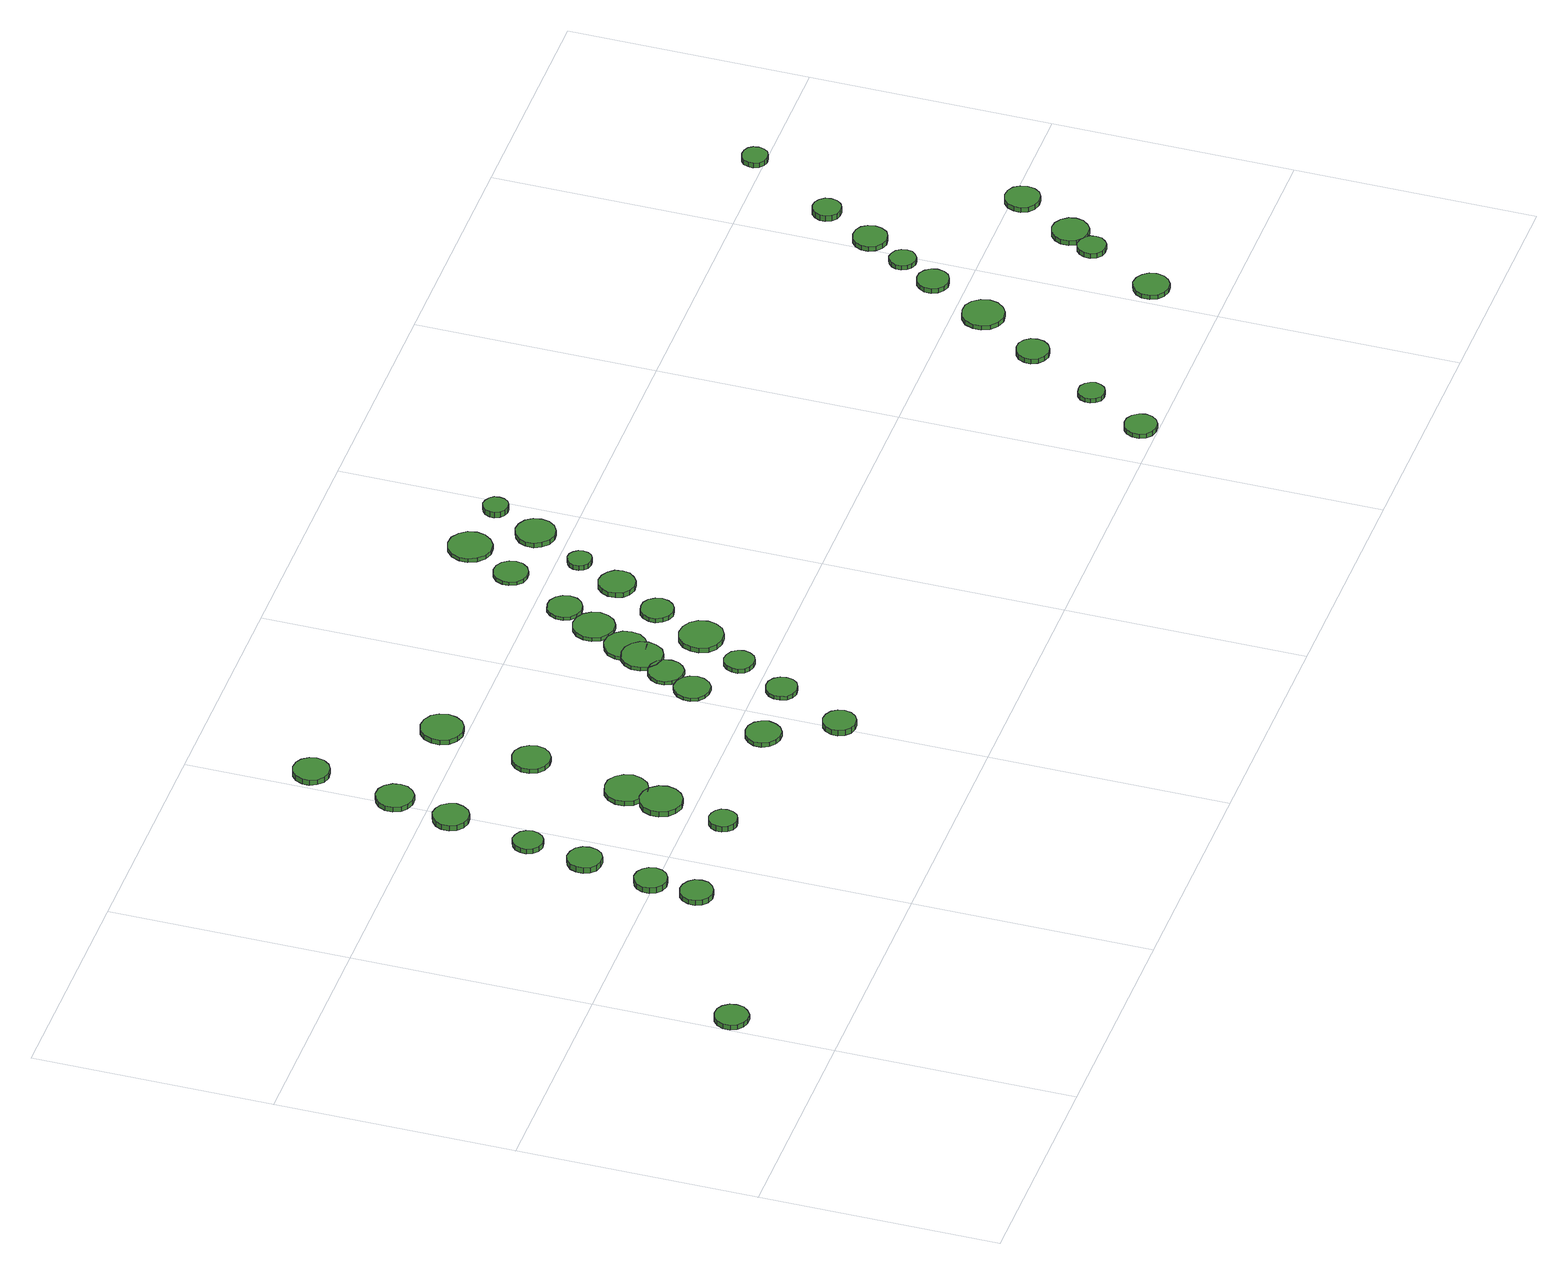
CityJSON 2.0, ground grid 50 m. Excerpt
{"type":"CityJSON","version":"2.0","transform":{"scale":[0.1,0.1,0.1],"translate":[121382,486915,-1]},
"CityObjects":{
"tree1":{"type":"SolitaryVegetationObject","attributes":{"function":"something"},"geometry":[{"type":"MultiSurface","lod":"1","boundaries":[[[0,1,2,3,4,5,6,7,8,9,10,11,12,13,14]],[[15,16,17,18,19,20,21,22,23,24,25,26,27,28,29]],[[0,29,28,1]],[[1,28,27,2]],[[2,27,26,3]],[[3,26,25,4]],[[4,25,24,5]],[[5,24,23,6]],[[6,23,22,7]],[[7,22,21,8]],[[8,21,20,9]],[[9,20,19,10]],[[10,19,18,11]],[[11,18,17,12]],[[12,17,16,13]],[[13,16,15,14]],[[14,15,29,0]]]}]},
"tree2":{"type":"SolitaryVegetationObject","attributes":{"function":"something"},"geometry":[{"type":"MultiSurface","lod":"1","boundaries":[[[30,31,32,33,34,35,36,37,38,39,40,41,42,43,44]],[[45,46,47,48,49,50,51,52,53,54,55,56,57,58,59]],[[30,59,58,31]],[[31,58,57,32]],[[32,57,56,33]],[[33,56,55,34]],[[34,55,54,35]],[[35,54,53,36]],[[36,53,52,37]],[[37,52,51,38]],[[38,51,50,39]],[[39,50,49,40]],[[40,49,48,41]],[[41,48,47,42]],[[42,47,46,43]],[[43,46,45,44]],[[44,45,59,30]]]}]},
"tree3":{"type":"SolitaryVegetationObject","attributes":{"function":"something"},"geometry":[{"type":"MultiSurface","lod":"1","boundaries":[[[60,61,62,63,64,65,66,67,68,69,70,71,72,73,74]],[[75,76,77,78,79,80,81,82,83,84,85,86,87,88,89]],[[60,89,88,61]],[[61,88,87,62]],[[62,87,86,63]],[[63,86,85,64]],[[64,85,84,65]],[[65,84,83,66]],[[66,83,82,67]],[[67,82,81,68]],[[68,81,80,69]],[[69,80,79,70]],[[70,79,78,71]],[[71,78,77,72]],[[72,77,76,73]],[[73,76,75,74]],[[74,75,89,60]]]}]},
"tree4":{"type":"SolitaryVegetationObject","attributes":{"function":"something"},"geometry":[{"type":"MultiSurface","lod":"1","boundaries":[[[90,91,92,93,94,95,96,97,98,99,100,101,102,103,104]],[[105,106,107,108,109,110,111,112,113,114,115,116,117,118,119]],[[90,119,118,91]],[[91,118,117,92]],[[92,117,116,93]],[[93,116,115,94]],[[94,115,114,95]],[[95,114,113,96]],[[96,113,112,97]],[[97,112,111,98]],[[98,111,110,99]],[[99,110,109,100]],[[100,109,108,101]],[[101,108,107,102]],[[102,107,106,103]],[[103,106,105,104]],[[104,105,119,90]]]}]},
"tree5":{"type":"SolitaryVegetationObject","attributes":{"function":"something"},"geometry":[{"type":"MultiSurface","lod":"1","boundaries":[[[120,121,122,123,124,125,126,127,128,129,130,131,132,133,134]],[[135,136,137,138,139,140,141,142,143,144,145,146,147,148,149]],[[120,149,148,121]],[[121,148,147,122]],[[122,147,146,123]],[[123,146,145,124]],[[124,145,144,125]],[[125,144,143,126]],[[126,143,142,127]],[[127,142,141,128]],[[128,141,140,129]],[[129,140,139,130]],[[130,139,138,131]],[[131,138,137,132]],[[132,137,136,133]],[[133,136,135,134]],[[134,135,149,120]]]}]},
"tree6":{"type":"SolitaryVegetationObject","attributes":{"function":"something"},"geometry":[{"type":"MultiSurface","lod":"1","boundaries":[[[150,151,152,153,154,155,156,157,158,159,160,161,162,163,164]],[[165,166,167,168,169,170,171,172,173,174,175,176,177,178,179]],[[150,179,178,151]],[[151,178,177,152]],[[152,177,176,153]],[[153,176,175,154]],[[154,175,174,155]],[[155,174,173,156]],[[156,173,172,157]],[[157,172,171,158]],[[158,171,170,159]],[[159,170,169,160]],[[160,169,168,161]],[[161,168,167,162]],[[162,167,166,163]],[[163,166,165,164]],[[164,165,179,150]]]}]},
"tree7":{"type":"SolitaryVegetationObject","attributes":{"function":"something"},"geometry":[{"type":"MultiSurface","lod":"1","boundaries":[[[180,181,182,183,184,185,186,187,188,189,190,191,192,193,194]],[[195,196,197,198,199,200,201,202,203,204,205,206,207,208,209]],[[180,209,208,181]],[[181,208,207,182]],[[182,207,206,183]],[[183,206,205,184]],[[184,205,204,185]],[[185,204,203,186]],[[186,203,202,187]],[[187,202,201,188]],[[188,201,200,189]],[[189,200,199,190]],[[190,199,198,191]],[[191,198,197,192]],[[192,197,196,193]],[[193,196,195,194]],[[194,195,209,180]]]}]},
"tree8":{"type":"SolitaryVegetationObject","attributes":{"function":"something"},"geometry":[{"type":"MultiSurface","lod":"1","boundaries":[[[210,211,212,213,214,215,216,217,218,219,220,221,222,223,224]],[[225,226,227,228,229,230,231,232,233,234,235,236,237,238,239]],[[210,239,238,211]],[[211,238,237,212]],[[212,237,236,213]],[[213,236,235,214]],[[214,235,234,215]],[[215,234,233,216]],[[216,233,232,217]],[[217,232,231,218]],[[218,231,230,219]],[[219,230,229,220]],[[220,229,228,221]],[[221,228,227,222]],[[222,227,226,223]],[[223,226,225,224]],[[224,225,239,210]]]}]},
"tree9":{"type":"SolitaryVegetationObject","attributes":{"function":"something"},"geometry":[{"type":"MultiSurface","lod":"1","boundaries":[[[240,241,242,243,244,245,246,247,248,249,250,251,252,253,254]],[[255,256,257,258,259,260,261,262,263,264,265,266,267,268,269]],[[240,269,268,241]],[[241,268,267,242]],[[242,267,266,243]],[[243,266,265,244]],[[244,265,264,245]],[[245,264,263,246]],[[246,263,262,247]],[[247,262,261,248]],[[248,261,260,249]],[[249,260,259,250]],[[250,259,258,251]],[[251,258,257,252]],[[252,257,256,253]],[[253,256,255,254]],[[254,255,269,240]]]}]},
"tree10":{"type":"SolitaryVegetationObject","attributes":{"function":"something"},"geometry":[{"type":"MultiSurface","lod":"1","boundaries":[[[270,271,272,273,274,275,276,277,278,279,280,281,282,283,284]],[[285,286,287,288,289,290,291,292,293,294,295,296,297,298,299]],[[270,299,298,271]],[[271,298,297,272]],[[272,297,296,273]],[[273,296,295,274]],[[274,295,294,275]],[[275,294,293,276]],[[276,293,292,277]],[[277,292,291,278]],[[278,291,290,279]],[[279,290,289,280]],[[280,289,288,281]],[[281,288,287,282]],[[282,287,286,283]],[[283,286,285,284]],[[284,285,299,270]]]}]},
"tree11":{"type":"SolitaryVegetationObject","attributes":{"function":"something"},"geometry":[{"type":"MultiSurface","lod":"1","boundaries":[[[300,301,302,303,304,305,306,307,308,309,310,311,312,313,314]],[[315,316,317,318,319,320,321,322,323,324,325,326,327,328,329]],[[300,329,328,301]],[[301,328,327,302]],[[302,327,326,303]],[[303,326,325,304]],[[304,325,324,305]],[[305,324,323,306]],[[306,323,322,307]],[[307,322,321,308]],[[308,321,320,309]],[[309,320,319,310]],[[310,319,318,311]],[[311,318,317,312]],[[312,317,316,313]],[[313,316,315,314]],[[314,315,329,300]]]}]},
"tree12":{"type":"SolitaryVegetationObject","attributes":{"function":"something"},"geometry":[{"type":"MultiSurface","lod":"1","boundaries":[[[330,331,332,333,334,335,336,337,338,339,340,341,342,343,344]],[[345,346,347,348,349,350,351,352,353,354,355,356,357,358,359]],[[330,359,358,331]],[[331,358,357,332]],[[332,357,356,333]],[[333,356,355,334]],[[334,355,354,335]],[[335,354,353,336]],[[336,353,352,337]],[[337,352,351,338]],[[338,351,350,339]],[[339,350,349,340]],[[340,349,348,341]],[[341,348,347,342]],[[342,347,346,343]],[[343,346,345,344]],[[344,345,359,330]]]}]},
"tree13":{"type":"SolitaryVegetationObject","attributes":{"function":"something"},"geometry":[{"type":"MultiSurface","lod":"1","boundaries":[[[360,361,362,363,364,365,366,367,368,369,370,371,372,373,374]],[[375,376,377,378,379,380,381,382,383,384,385,386,387,388,389]],[[360,389,388,361]],[[361,388,387,362]],[[362,387,386,363]],[[363,386,385,364]],[[364,385,384,365]],[[365,384,383,366]],[[366,383,382,367]],[[367,382,381,368]],[[368,381,380,369]],[[369,380,379,370]],[[370,379,378,371]],[[371,378,377,372]],[[372,377,376,373]],[[373,376,375,374]],[[374,375,389,360]]]}]},
"tree14":{"type":"SolitaryVegetationObject","attributes":{"function":"something"},"geometry":[{"type":"MultiSurface","lod":"1","boundaries":[[[390,391,392,393,394,395,396,397,398,399,400,401,402,403,404]],[[405,406,407,408,409,410,411,412,413,414,415,416,417,418,419]],[[390,419,418,391]],[[391,418,417,392]],[[392,417,416,393]],[[393,416,415,394]],[[394,415,414,395]],[[395,414,413,396]],[[396,413,412,397]],[[397,412,411,398]],[[398,411,410,399]],[[399,410,409,400]],[[400,409,408,401]],[[401,408,407,402]],[[402,407,406,403]],[[403,406,405,404]],[[404,405,419,390]]]}]},
"tree15":{"type":"SolitaryVegetationObject","attributes":{"function":"something"},"geometry":[{"type":"MultiSurface","lod":"1","boundaries":[[[420,421,422,423,424,425,426,427,428,429,430,431,432,433,434]],[[435,436,437,438,439,440,441,442,443,444,445,446,447,448,449]],[[420,449,448,421]],[[421,448,447,422]],[[422,447,446,423]],[[423,446,445,424]],[[424,445,444,425]],[[425,444,443,426]],[[426,443,442,427]],[[427,442,441,428]],[[428,441,440,429]],[[429,440,439,430]],[[430,439,438,431]],[[431,438,437,432]],[[432,437,436,433]],[[433,436,435,434]],[[434,435,449,420]]]}]},
"tree16":{"type":"SolitaryVegetationObject","attributes":{"function":"something"},"geometry":[{"type":"MultiSurface","lod":"1","boundaries":[[[450,451,452,453,454,455,456,457,458,459,460,461,462,463,464]],[[465,466,467,468,469,470,471,472,473,474,475,476,477,478,479]],[[450,479,478,451]],[[451,478,477,452]],[[452,477,476,453]],[[453,476,475,454]],[[454,475,474,455]],[[455,474,473,456]],[[456,473,472,457]],[[457,472,471,458]],[[458,471,470,459]],[[459,470,469,460]],[[460,469,468,461]],[[461,468,467,462]],[[462,467,466,463]],[[463,466,465,464]],[[464,465,479,450]]]}]},
"tree17":{"type":"SolitaryVegetationObject","attributes":{"function":"something"},"geometry":[{"type":"MultiSurface","lod":"1","boundaries":[[[480,481,482,483,484,485,486,487,488,489,490,491,492,493,494]],[[495,496,497,498,499,500,501,502,503,504,505,506,507,508,509]],[[480,509,508,481]],[[481,508,507,482]],[[482,507,506,483]],[[483,506,505,484]],[[484,505,504,485]],[[485,504,503,486]],[[486,503,502,487]],[[487,502,501,488]],[[488,501,500,489]],[[489,500,499,490]],[[490,499,498,491]],[[491,498,497,492]],[[492,497,496,493]],[[493,496,495,494]],[[494,495,509,480]]]}]},
"tree18":{"type":"SolitaryVegetationObject","attributes":{"function":"something"},"geometry":[{"type":"MultiSurface","lod":"1","boundaries":[[[510,511,512,513,514,515,516,517,518,519,520,521,522,523,524]],[[525,526,527,528,529,530,531,532,533,534,535,536,537,538,539]],[[510,539,538,511]],[[511,538,537,512]],[[512,537,536,513]],[[513,536,535,514]],[[514,535,534,515]],[[515,534,533,516]],[[516,533,532,517]],[[517,532,531,518]],[[518,531,530,519]],[[519,530,529,520]],[[520,529,528,521]],[[521,528,527,522]],[[522,527,526,523]],[[523,526,525,524]],[[524,525,539,510]]]}]},
"tree19":{"type":"SolitaryVegetationObject","attributes":{"function":"something"},"geometry":[{"type":"MultiSurface","lod":"1","boundaries":[[[540,541,542,543,544,545,546,547,548,549,550,551,552,553,554]],[[555,556,557,558,559,560,561,562,563,564,565,566,567,568,569]],[[540,569,568,541]],[[541,568,567,542]],[[542,567,566,543]],[[543,566,565,544]],[[544,565,564,545]],[[545,564,563,546]],[[546,563,562,547]],[[547,562,561,548]],[[548,561,560,549]],[[549,560,559,550]],[[550,559,558,551]],[[551,558,557,552]],[[552,557,556,553]],[[553,556,555,554]],[[554,555,569,540]]]}]},
"tree20":{"type":"SolitaryVegetationObject","attributes":{"function":"something"},"geometry":[{"type":"MultiSurface","lod":"1","boundaries":[[[570,571,572,573,574,575,576,577,578,579,580,581,582,583,584]],[[585,586,587,588,589,590,591,592,593,594,595,596,597,598,599]],[[570,599,598,571]],[[571,598,597,572]],[[572,597,596,573]],[[573,596,595,574]],[[574,595,594,575]],[[575,594,593,576]],[[576,593,592,577]],[[577,592,591,578]],[[578,591,590,579]],[[579,590,589,580]],[[580,589,588,581]],[[581,588,587,582]],[[582,587,586,583]],[[583,586,585,584]],[[584,585,599,570]]]}]},
"tree21":{"type":"SolitaryVegetationObject","attributes":{"function":"something"},"geometry":[{"type":"MultiSurface","lod":"1","boundaries":[[[600,601,602,603,604,605,606,607,608,609,610,611,612,613,614]],[[615,616,617,618,619,620,621,622,623,624,625,626,627,628,629]],[[600,629,628,601]],[[601,628,627,602]],[[602,627,626,603]],[[603,626,625,604]],[[604,625,624,605]],[[605,624,623,606]],[[606,623,622,607]],[[607,622,621,608]],[[608,621,620,609]],[[609,620,619,610]],[[610,619,618,611]],[[611,618,617,612]],[[612,617,616,613]],[[613,616,615,614]],[[614,615,629,600]]]}]},
"tree22":{"type":"SolitaryVegetationObject","attributes":{"function":"something"},"geometry":[{"type":"MultiSurface","lod":"1","boundaries":[[[630,631,632,633,634,635,636,637,638,639,640,641,642,643,644]],[[645,646,647,648,649,650,651,652,653,654,655,656,657,658,659]],[[630,659,658,631]],[[631,658,657,632]],[[632,657,656,633]],[[633,656,655,634]],[[634,655,654,635]],[[635,654,653,636]],[[636,653,652,637]],[[637,652,651,638]],[[638,651,650,639]],[[639,650,649,640]],[[640,649,648,641]],[[641,648,647,642]],[[642,647,646,643]],[[643,646,645,644]],[[644,645,659,630]]]}]},
"tree23":{"type":"SolitaryVegetationObject","attributes":{"function":"something"},"geometry":[{"type":"MultiSurface","lod":"1","boundaries":[[[660,661,662,663,664,665,666,667,668,669,670,671,672,673,674]],[[675,676,677,678,679,680,681,682,683,684,685,686,687,688,689]],[[660,689,688,661]],[[661,688,687,662]],[[662,687,686,663]],[[663,686,685,664]],[[664,685,684,665]],[[665,684,683,666]],[[666,683,682,667]],[[667,682,681,668]],[[668,681,680,669]],[[669,680,679,670]],[[670,679,678,671]],[[671,678,677,672]],[[672,677,676,673]],[[673,676,675,674]],[[674,675,689,660]]]}]},
"tree24":{"type":"SolitaryVegetationObject","attributes":{"function":"something"},"geometry":[{"type":"MultiSurface","lod":"1","boundaries":[[[690,691,692,693,694,695,696,697,698,699,700,701,702,703,704]],[[705,706,707,708,709,710,711,712,713,714,715,716,717,718,719]],[[690,719,718,691]],[[691,718,717,692]],[[692,717,716,693]],[[693,716,715,694]],[[694,715,714,695]],[[695,714,713,696]],[[696,713,712,697]],[[697,712,711,698]],[[698,711,710,699]],[[699,710,709,700]],[[700,709,708,701]],[[701,708,707,702]],[[702,707,706,703]],[[703,706,705,704]],[[704,705,719,690]]]}]},
"tree25":{"type":"SolitaryVegetationObject","attributes":{"function":"something"},"geometry":[{"type":"MultiSurface","lod":"1","boundaries":[[[720,721,722,723,724,725,726,727,728,729,730,731,732,733,734]],[[735,736,737,738,739,740,741,742,743,744,745,746,747,748,749]],[[720,749,748,721]],[[721,748,747,722]],[[722,747,746,723]],[[723,746,745,724]],[[724,745,744,725]],[[725,744,743,726]],[[726,743,742,727]],[[727,742,741,728]],[[728,741,740,729]],[[729,740,739,730]],[[730,739,738,731]],[[731,738,737,732]],[[732,737,736,733]],[[733,736,735,734]],[[734,735,749,720]]]}]},
"tree26":{"type":"SolitaryVegetationObject","attributes":{"function":"something"},"geometry":[{"type":"MultiSurface","lod":"1","boundaries":[[[750,751,752,753,754,755,756,757,758,759,760,761,762,763,764]],[[765,766,767,768,769,770,771,772,773,774,775,776,777,778,779]],[[750,779,778,751]],[[751,778,777,752]],[[752,777,776,753]],[[753,776,775,754]],[[754,775,774,755]],[[755,774,773,756]],[[756,773,772,757]],[[757,772,771,758]],[[758,771,770,759]],[[759,770,769,760]],[[760,769,768,761]],[[761,768,767,762]],[[762,767,766,763]],[[763,766,765,764]],[[764,765,779,750]]]}]},
"tree27":{"type":"SolitaryVegetationObject","attributes":{"function":"something"},"geometry":[{"type":"MultiSurface","lod":"1","boundaries":[[[780,781,782,783,784,785,786,787,788,789,790,791,792,793,794]],[[795,796,797,798,799,800,801,802,803,804,805,806,807,808,809]],[[780,809,808,781]],[[781,808,807,782]],[[782,807,806,783]],[[783,806,805,784]],[[784,805,804,785]],[[785,804,803,786]],[[786,803,802,787]],[[787,802,801,788]],[[788,801,800,789]],[[789,800,799,790]],[[790,799,798,791]],[[791,798,797,792]],[[792,797,796,793]],[[793,796,795,794]],[[794,795,809,780]]]}]},
"tree28":{"type":"SolitaryVegetationObject","attributes":{"function":"something"},"geometry":[{"type":"MultiSurface","lod":"1","boundaries":[[[810,811,812,813,814,815,816,817,818,819,820,821,822,823,824]],[[825,826,827,828,829,830,831,832,833,834,835,836,837,838,839]],[[810,839,838,811]],[[811,838,837,812]],[[812,837,836,813]],[[813,836,835,814]],[[814,835,834,815]],[[815,834,833,816]],[[816,833,832,817]],[[817,832,831,818]],[[818,831,830,819]],[[819,830,829,820]],[[820,829,828,821]],[[821,828,827,822]],[[822,827,826,823]],[[823,826,825,824]],[[824,825,839,810]]]}]},
"tree29":{"type":"SolitaryVegetationObject","attributes":{"function":"something"},"geometry":[{"type":"MultiSurface","lod":"1","boundaries":[[[840,841,842,843,844,845,846,847,848,849,850,851,852,853,854]],[[855,856,857,858,859,860,861,862,863,864,865,866,867,868,869]],[[840,869,868,841]],[[841,868,867,842]],[[842,867,866,843]],[[843,866,865,844]],[[844,865,864,845]],[[845,864,863,846]],[[846,863,862,847]],[[847,862,861,848]],[[848,861,860,849]],[[849,860,859,850]],[[850,859,858,851]],[[851,858,857,852]],[[852,857,856,853]],[[853,856,855,854]],[[854,855,869,840]]]}]},
"tree30":{"type":"SolitaryVegetationObject","attributes":{"function":"something"},"geometry":[{"type":"MultiSurface","lod":"1","boundaries":[[[870,871,872,873,874,875,876,877,878,879,880,881,882,883,884]],[[885,886,887,888,889,890,891,892,893,894,895,896,897,898,899]],[[870,899,898,871]],[[871,898,897,872]],[[872,897,896,873]],[[873,896,895,874]],[[874,895,894,875]],[[875,894,893,876]],[[876,893,892,877]],[[877,892,891,878]],[[878,891,890,879]],[[879,890,889,880]],[[880,889,888,881]],[[881,888,887,882]],[[882,887,886,883]],[[883,886,885,884]],[[884,885,899,870]]]}]},
"tree31":{"type":"SolitaryVegetationObject","attributes":{"function":"something"},"geometry":[{"type":"MultiSurface","lod":"1","boundaries":[[[900,901,902,903,904,905,906,907,908,909,910,911,912,913,914]],[[915,916,917,918,919,920,921,922,923,924,925,926,927,928,929]],[[900,929,928,901]],[[901,928,927,902]],[[902,927,926,903]],[[903,926,925,904]],[[904,925,924,905]],[[905,924,923,906]],[[906,923,922,907]],[[907,922,921,908]],[[908,921,920,909]],[[909,920,919,910]],[[910,919,918,911]],[[911,918,917,912]],[[912,917,916,913]],[[913,916,915,914]],[[914,915,929,900]]]}]},
"tree32":{"type":"SolitaryVegetationObject","attributes":{"function":"something"},"geometry":[{"type":"MultiSurface","lod":"1","boundaries":[[[930,931,932,933,934,935,936,937,938,939,940,941,942,943,944]],[[945,946,947,948,949,950,951,952,953,954,955,956,957,958,959]],[[930,959,958,931]],[[931,958,957,932]],[[932,957,956,933]],[[933,956,955,934]],[[934,955,954,935]],[[935,954,953,936]],[[936,953,952,937]],[[937,952,951,938]],[[938,951,950,939]],[[939,950,949,940]],[[940,949,948,941]],[[941,948,947,942]],[[942,947,946,943]],[[943,946,945,944]],[[944,945,959,930]]]}]},
"tree33":{"type":"SolitaryVegetationObject","attributes":{"function":"something"},"geometry":[{"type":"MultiSurface","lod":"1","boundaries":[[[960,961,962,963,964,965,966,967,968,969,970,971,972,973,974]],[[975,976,977,978,979,980,981,982,983,984,985,986,987,988,989]],[[960,989,988,961]],[[961,988,987,962]],[[962,987,986,963]],[[963,986,985,964]],[[964,985,984,965]],[[965,984,983,966]],[[966,983,982,967]],[[967,982,981,968]],[[968,981,980,969]],[[969,980,979,970]],[[970,979,978,971]],[[971,978,977,972]],[[972,977,976,973]],[[973,976,975,974]],[[974,975,989,960]]]}]},
"tree34":{"type":"SolitaryVegetationObject","attributes":{"function":"something"},"geometry":[{"type":"MultiSurface","lod":"1","boundaries":[[[990,991,992,993,994,995,996,997,998,999,1000,1001,1002,1003,1004]],[[1005,1006,1007,1008,1009,1010,1011,1012,1013,1014,1015,1016,1017,1018,1019]],[[990,1019,1018,991]],[[991,1018,1017,992]],[[992,1017,1016,993]],[[993,1016,1015,994]],[[994,1015,1014,995]],[[995,1014,1013,996]],[[996,1013,1012,997]],[[997,1012,1011,998]],[[998,1011,1010,999]],[[999,1010,1009,1000]],[[1000,1009,1008,1001]],[[1001,1008,1007,1002]],[[1002,1007,1006,1003]],[[1003,1006,1005,1004]],[[1004,1005,1019,990]]]}]},
"tree35":{"type":"SolitaryVegetationObject","attributes":{"function":"something"},"geometry":[{"type":"MultiSurface","lod":"1","boundaries":[[[1020,1021,1022,1023,1024,1025,1026,1027,1028,1029,1030,1031,1032,1033,1034]],[[1035,1036,1037,1038,1039,1040,1041,1042,1043,1044,1045,1046,1047,1048,1049]],[[1020,1049,1048,1021]],[[1021,1048,1047,1022]],[[1022,1047,1046,1023]],[[1023,1046,1045,1024]],[[1024,1045,1044,1025]],[[1025,1044,1043,1026]],[[1026,1043,1042,1027]],[[1027,1042,1041,1028]],[[1028,1041,1040,1029]],[[1029,1040,1039,1030]],[[1030,1039,1038,1031]],[[1031,1038,1037,1032]],[[1032,1037,1036,1033]],[[1033,1036,1035,1034]],[[1034,1035,1049,1020]]]}]},
"tree36":{"type":"SolitaryVegetationObject","attributes":{"function":"something"},"geometry":[{"type":"MultiSurface","lod":"1","boundaries":[[[1050,1051,1052,1053,1054,1055,1056,1057,1058,1059,1060,1061,1062,1063,1064]],[[1065,1066,1067,1068,1069,1070,1071,1072,1073,1074,1075,1076,1077,1078,1079]],[[1050,1079,1078,1051]],[[1051,1078,1077,1052]],[[1052,1077,1076,1053]],[[1053,1076,1075,1054]],[[1054,1075,1074,1055]],[[1055,1074,1073,1056]],[[1056,1073,1072,1057]],[[1057,1072,1071,1058]],[[1058,1071,1070,1059]],[[1059,1070,1069,1060]],[[1060,1069,1068,1061]],[[1061,1068,1067,1062]],[[1062,1067,1066,1063]],[[1063,1066,1065,1064]],[[1064,1065,1079,1050]]]}]},
"tree37":{"type":"SolitaryVegetationObject","attributes":{"function":"something"},"geometry":[{"type":"MultiSurface","lod":"1","boundaries":[[[1080,1081,1082,1083,1084,1085,1086,1087,1088,1089,1090,1091,1092,1093,1094]],[[1095,1096,1097,1098,1099,1100,1101,1102,1103,1104,1105,1106,1107,1108,1109]],[[1080,1109,1108,1081]],[[1081,1108,1107,1082]],[[1082,1107,1106,1083]],[[1083,1106,1105,1084]],[[1084,1105,1104,1085]],[[1085,1104,1103,1086]],[[1086,1103,1102,1087]],[[1087,1102,1101,1088]],[[1088,1101,1100,1089]],[[1089,1100,1099,1090]],[[1090,1099,1098,1091]],[[1091,1098,1097,1092]],[[1092,1097,1096,1093]],[[1093,1096,1095,1094]],[[1094,1095,1109,1080]]]}]},
"tree38":{"type":"SolitaryVegetationObject","attributes":{"function":"something"},"geometry":[{"type":"MultiSurface","lod":"1","boundaries":[[[1110,1111,1112,1113,1114,1115,1116,1117,1118,1119,1120,1121,1122,1123,1124]],[[1125,1126,1127,1128,1129,1130,1131,1132,1133,1134,1135,1136,1137,1138,1139]],[[1110,1139,1138,1111]],[[1111,1138,1137,1112]],[[1112,1137,1136,1113]],[[1113,1136,1135,1114]],[[1114,1135,1134,1115]],[[1115,1134,1133,1116]],[[1116,1133,1132,1117]],[[1117,1132,1131,1118]],[[1118,1131,1130,1119]],[[1119,1130,1129,1120]],[[1120,1129,1128,1121]],[[1121,1128,1127,1122]],[[1122,1127,1126,1123]],[[1123,1126,1125,1124]],[[1124,1125,1139,1110]]]}]},
"tree39":{"type":"SolitaryVegetationObject","attributes":{"function":"something"},"geometry":[{"type":"MultiSurface","lod":"1","boundaries":[[[1140,1141,1142,1143,1144,1145,1146,1147,1148,1149,1150,1151,1152,1153,1154]],[[1155,1156,1157,1158,1159,1160,1161,1162,1163,1164,1165,1166,1167,1168,1169]],[[1140,1169,1168,1141]],[[1141,1168,1167,1142]],[[1142,1167,1166,1143]],[[1143,1166,1165,1144]],[[1144,1165,1164,1145]],[[1145,1164,1163,1146]],[[1146,1163,1162,1147]],[[1147,1162,1161,1148]],[[1148,1161,1160,1149]],[[1149,1160,1159,1150]],[[1150,1159,1158,1151]],[[1151,1158,1157,1152]],[[1152,1157,1156,1153]],[[1153,1156,1155,1154]],[[1154,1155,1169,1140]]]}]},
"tree40":{"type":"SolitaryVegetationObject","attributes":{"function":"something"},"geometry":[{"type":"MultiSurface","lod":"1","boundaries":[[[1170,1171,1172,1173,1174,1175,1176,1177,1178,1179,1180,1181,1182,1183,1184]],[[1185,1186,1187,1188,1189,1190,1191,1192,1193,1194,1195,1196,1197,1198,1199]],[[1170,1199,1198,1171]],[[1171,1198,1197,1172]],[[1172,1197,1196,1173]],[[1173,1196,1195,1174]],[[1174,1195,1194,1175]],[[1175,1194,1193,1176]],[[1176,1193,1192,1177]],[[1177,1192,1191,1178]],[[1178,1191,1190,1179]],[[1179,1190,1189,1180]],[[1180,1189,1188,1181]],[[1181,1188,1187,1182]],[[1182,1187,1186,1183]],[[1183,1186,1185,1184]],[[1184,1185,1199,1170]]]}]},
"tree41":{"type":"SolitaryVegetationObject","attributes":{"function":"something"},"geometry":[{"type":"MultiSurface","lod":"1","boundaries":[[[1200,1201,1202,1203,1204,1205,1206,1207,1208,1209,1210,1211,1212,1213,1214]],[[1215,1216,1217,1218,1219,1220,1221,1222,1223,1224,1225,1226,1227,1228,1229]],[[1200,1229,1228,1201]],[[1201,1228,1227,1202]],[[1202,1227,1226,1203]],[[1203,1226,1225,1204]],[[1204,1225,1224,1205]],[[1205,1224,1223,1206]],[[1206,1223,1222,1207]],[[1207,1222,1221,1208]],[[1208,1221,1220,1209]],[[1209,1220,1219,1210]],[[1210,1219,1218,1211]],[[1211,1218,1217,1212]],[[1212,1217,1216,1213]],[[1213,1216,1215,1214]],[[1214,1215,1229,1200]]]}]},
"tree42":{"type":"SolitaryVegetationObject","attributes":{"function":"something"},"geometry":[{"type":"MultiSurface","lod":"1","boundaries":[[[1230,1231,1232,1233,1234,1235,1236,1237,1238,1239,1240,1241,1242,1243,1244]],[[1245,1246,1247,1248,1249,1250,1251,1252,1253,1254,1255,1256,1257,1258,1259]],[[1230,1259,1258,1231]],[[1231,1258,1257,1232]],[[1232,1257,1256,1233]],[[1233,1256,1255,1234]],[[1234,1255,1254,1235]],[[1235,1254,1253,1236]],[[1236,1253,1252,1237]],[[1237,1252,1251,1238]],[[1238,1251,1250,1239]],[[1239,1250,1249,1240]],[[1240,1249,1248,1241]],[[1241,1248,1247,1242]],[[1242,1247,1246,1243]],[[1243,1246,1245,1244]],[[1244,1245,1259,1230]]]}]},
"tree43":{"type":"SolitaryVegetationObject","attributes":{"function":"something"},"geometry":[{"type":"MultiSurface","lod":"1","boundaries":[[[1260,1261,1262,1263,1264,1265,1266,1267,1268,1269,1270,1271,1272,1273,1274]],[[1275,1276,1277,1278,1279,1280,1281,1282,1283,1284,1285,1286,1287,1288,1289]],[[1260,1289,1288,1261]],[[1261,1288,1287,1262]],[[1262,1287,1286,1263]],[[1263,1286,1285,1264]],[[1264,1285,1284,1265]],[[1265,1284,1283,1266]],[[1266,1283,1282,1267]],[[1267,1282,1281,1268]],[[1268,1281,1280,1269]],[[1269,1280,1279,1270]],[[1270,1279,1278,1271]],[[1271,1278,1277,1272]],[[1272,1277,1276,1273]],[[1273,1276,1275,1274]],[[1274,1275,1289,1260]]]}]},
"tree44":{"type":"SolitaryVegetationObject","attributes":{"function":"something"},"geometry":[{"type":"MultiSurface","lod":"1","boundaries":[[[1290,1291,1292,1293,1294,1295,1296,1297,1298,1299,1300,1301,1302,1303,1304]],[[1305,1306,1307,1308,1309,1310,1311,1312,1313,1314,1315,1316,1317,1318,1319]],[[1290,1319,1318,1291]],[[1291,1318,1317,1292]],[[1292,1317,1316,1293]],[[1293,1316,1315,1294]],[[1294,1315,1314,1295]],[[1295,1314,1313,1296]],[[1296,1313,1312,1297]],[[1297,1312,1311,1298]],[[1298,1311,1310,1299]],[[1299,1310,1309,1300]],[[1300,1309,1308,1301]],[[1301,1308,1307,1302]],[[1302,1307,1306,1303]],[[1303,1306,1305,1304]],[[1304,1305,1319,1290]]]}]}
},
"vertices":[
[72,225,17],[69,239,17],[60,251,17],[48,258,17],[33,259,17],[20,255,17],[9,245,17],[3,232,17],[3,217,17],[9,204,17],[20,194,17],[33,190,17],[48,191,17],[60,199,17],[69,210,17],[69,210,6],[60,199,6],[48,191,6],[33,190,6],[20,194,6],[9,204,6],[3,217,6],[3,232,6],[9,245,6],[20,255,6],[33,259,6],[48,258,6],[60,251,6],[69,239,6],[72,225,6],
[424,408,27],[422,422,27],[413,433,27],[401,440,27],[387,442,27],[373,438,27],[363,428,27],[357,415,27],[357,401,27],[363,388,27],[373,379,27],[387,374,27],[401,376,27],[413,383,27],[422,394,27],[422,394,15],[413,383,15],[401,376,15],[387,374,15],[373,379,15],[363,388,15],[357,401,15],[357,415,15],[363,428,15],[373,438,15],[387,442,15],[401,440,15],[413,433,15],[422,422,15],[424,408,15],
[440,508,23],[437,522,23],[429,533,23],[417,540,23],[403,542,23],[389,537,23],[379,528,23],[373,515,23],[373,501,23],[379,488,23],[389,479,23],[403,474,23],[417,476,23],[429,483,23],[437,494,23],[437,494,10],[429,483,10],[417,476,10],[403,474,10],[389,479,10],[379,488,10],[373,501,10],[373,515,10],[379,528,10],[389,537,10],[403,542,10],[417,540,10],[429,533,10],[437,522,10],[440,508,10],
[470,654,19],[467,668,19],[459,680,19],[446,687,19],[431,689,19],[417,684,19],[406,674,19],[401,661,19],[401,646,19],[406,633,19],[417,623,19],[431,619,19],[446,620,19],[459,627,19],[467,639,19],[467,639,6],[459,627,6],[446,620,6],[431,619,6],[417,623,6],[406,633,6],[401,646,6],[401,661,6],[406,674,6],[417,684,6],[431,689,6],[446,687,6],[459,680,6],[467,668,6],[470,654,6],
[489,778,17],[486,791,17],[479,801,17],[468,807,17],[455,809,17],[443,805,17],[433,796,17],[428,784,17],[428,772,17],[433,760,17],[443,751,17],[455,747,17],[468,749,17],[479,755,17],[486,766,17],[486,766,6],[479,755,6],[468,749,6],[455,747,6],[443,751,6],[433,760,6],[428,772,6],[428,784,6],[433,796,6],[443,805,6],[455,809,6],[468,807,6],[479,801,6],[486,791,6],[489,778,6],
[663,431,23],[661,443,23],[654,452,23],[643,458,23],[631,460,23],[620,456,23],[611,448,23],[606,437,23],[606,425,23],[611,414,23],[620,406,23],[631,402,23],[643,403,23],[654,409,23],[661,419,23],[661,419,10],[654,409,10],[643,403,10],[631,402,10],[620,406,10],[611,414,10],[606,425,10],[606,437,10],[611,448,10],[620,456,10],[631,460,10],[643,458,10],[654,452,10],[661,443,10],[663,431,10],
[527,947,18],[523,962,18],[514,975,18],[501,982,18],[486,984,18],[471,979,18],[459,969,18],[453,955,18],[453,939,18],[459,925,18],[471,915,18],[486,910,18],[501,912,18],[514,919,18],[523,932,18],[523,932,6],[514,919,6],[501,912,6],[486,910,6],[471,915,6],[459,925,6],[453,939,6],[453,955,6],[459,969,6],[471,979,6],[486,984,6],[501,982,6],[514,975,6],[523,962,6],[527,947,6],
[705,568,19],[701,585,19],[690,600,19],[675,609,19],[657,611,19],[640,605,19],[626,593,19],[619,577,19],[619,559,19],[626,542,19],[640,530,19],[657,524,19],[675,526,19],[690,535,19],[701,550,19],[701,550,7],[690,535,7],[675,526,7],[657,524,7],[640,530,7],[626,542,7],[619,559,7],[619,577,7],[626,593,7],[640,605,7],[657,611,7],[675,609,7],[690,600,7],[701,585,7],[705,568,7],
[555,1071,17],[552,1087,17],[542,1101,17],[528,1109,17],[512,1110,17],[497,1105,17],[485,1094,17],[478,1080,17],[478,1063,17],[485,1048,17],[497,1038,17],[512,1033,17],[528,1034,17],[542,1042,17],[552,1056,17],[552,1056,6],[542,1042,6],[528,1034,6],[512,1033,6],[497,1038,6],[485,1048,6],[478,1063,6],[478,1080,6],[485,1094,6],[497,1105,6],[512,1110,6],[528,1109,6],[542,1101,6],[552,1087,6],[555,1071,6],
[722,644,17],[718,662,17],[707,677,17],[691,687,17],[673,688,17],[655,683,17],[641,670,17],[634,653,17],[634,635,17],[641,618,17],[655,606,17],[673,600,17],[691,602,17],[707,611,17],[718,626,17],[718,626,6],[707,611,6],[691,602,6],[673,600,6],[655,606,6],[641,618,6],[634,635,6],[634,653,6],[641,670,6],[655,683,6],[673,688,6],[691,687,6],[707,677,6],[718,662,6],[722,644,6],
[586,1254,18],[582,1269,18],[573,1282,18],[560,1289,18],[544,1291,18],[529,1286,18],[518,1276,18],[511,1261,18],[511,1246,18],[518,1232,18],[529,1221,18],[544,1216,18],[560,1218,18],[573,1226,18],[582,1238,18],[582,1238,6],[573,1226,6],[560,1218,6],[544,1216,6],[529,1221,6],[518,1232,6],[511,1246,6],[511,1261,6],[518,1276,6],[529,1286,6],[544,1291,6],[560,1289,6],[573,1282,6],[582,1269,6],[586,1254,6],
[756,853,16],[753,869,16],[743,882,16],[729,891,16],[713,892,16],[697,887,16],[685,876,16],[678,861,16],[678,845,16],[685,830,16],[697,819,16],[713,814,16],[729,816,16],[743,824,16],[753,837,16],[753,837,6],[743,824,6],[729,816,6],[713,814,6],[697,819,6],[685,830,6],[678,845,6],[678,861,6],[685,876,6],[697,887,6],[713,892,6],[729,891,6],[743,882,6],[753,869,6],[756,853,6],
[969,442,17],[965,457,17],[957,469,17],[943,477,17],[928,478,17],[914,474,17],[903,464,17],[896,450,17],[896,435,17],[903,421,17],[914,411,17],[928,406,17],[943,407,17],[957,415,17],[965,427,17],[965,427,7],[957,415,7],[943,407,7],[928,406,7],[914,411,7],[903,421,7],[896,435,7],[896,450,7],[903,464,7],[914,474,7],[928,478,7],[943,477,7],[957,469,7],[965,457,7],[969,442,7],
[800,1050,17],[796,1068,17],[786,1082,17],[770,1091,17],[752,1093,17],[735,1088,17],[721,1075,17],[714,1059,17],[714,1041,17],[721,1024,17],[735,1012,17],[752,1006,17],[770,1008,17],[786,1017,17],[796,1032,17],[796,1032,6],[786,1017,6],[770,1008,6],[752,1006,6],[735,1012,6],[721,1024,6],[714,1041,6],[714,1059,6],[721,1075,6],[735,1088,6],[752,1093,6],[770,1091,6],[786,1082,6],[796,1068,6],[800,1050,6],
[1040,308,23],[1037,322,23],[1029,333,23],[1017,340,23],[1003,342,23],[989,337,23],[979,328,23],[973,315,23],[973,301,23],[979,288,23],[989,279,23],[1003,275,23],[1017,276,23],[1029,283,23],[1037,294,23],[1037,294,10],[1029,283,10],[1017,276,10],[1003,275,10],[989,279,10],[979,288,10],[973,301,10],[973,315,10],[979,328,10],[989,337,10],[1003,342,10],[1017,340,10],[1029,333,10],[1037,322,10],[1040,308,10],
[1069,621,14],[1066,636,14],[1057,648,14],[1044,656,14],[1028,658,14],[1014,653,14],[1002,642,14],[996,628,14],[996,613,14],[1002,599,14],[1014,589,14],[1028,584,14],[1044,585,14],[1057,593,14],[1066,606,14],[1066,606,7],[1057,593,7],[1044,585,7],[1028,584,7],[1014,589,7],[1002,599,7],[996,613,7],[996,628,7],[1002,642,7],[1014,653,7],[1028,658,7],[1044,656,7],[1057,648,7],[1066,636,7],[1069,621,7],
[1116,452,16],[1114,465,16],[1106,476,16],[1094,483,16],[1081,484,16],[1068,480,16],[1058,471,16],[1053,459,16],[1053,446,16],[1058,433,16],[1068,424,16],[1081,420,16],[1094,422,16],[1106,428,16],[1114,439,16],[1114,439,7],[1106,428,7],[1094,422,7],[1081,420,7],[1068,424,7],[1058,433,7],[1053,446,7],[1053,459,7],[1058,471,7],[1068,480,7],[1081,484,7],[1094,483,7],[1106,476,7],[1114,465,7],[1116,452,7],
[1104,686,14],[1101,701,14],[1092,713,14],[1079,721,14],[1064,722,14],[1050,718,14],[1039,707,14],[1032,694,14],[1032,678,14],[1039,665,14],[1050,655,14],[1064,650,14],[1079,651,14],[1092,659,14],[1101,671,14],[1101,671,6],[1092,659,6],[1079,651,6],[1064,650,6],[1050,655,6],[1039,665,6],[1032,678,6],[1032,694,6],[1039,707,6],[1050,718,6],[1064,722,6],[1079,721,6],[1092,713,6],[1101,701,6],[1104,686,6],
[1173,558,17],[1170,570,17],[1162,581,17],[1151,587,17],[1138,589,17],[1126,585,17],[1116,576,17],[1111,564,17],[1111,551,17],[1116,539,17],[1126,531,17],[1138,527,17],[1151,528,17],[1162,534,17],[1170,545,17],[1170,545,7],[1162,534,7],[1151,528,7],[1138,527,7],[1126,531,7],[1116,539,7],[1111,551,7],[1111,564,7],[1116,576,7],[1126,585,7],[1138,589,7],[1151,587,7],[1162,581,7],[1170,570,7],[1173,558,7],
[1145,746,15],[1141,763,15],[1131,777,15],[1116,786,15],[1098,788,15],[1081,783,15],[1068,771,15],[1061,755,15],[1061,737,15],[1068,721,15],[1081,709,15],[1098,704,15],[1116,706,15],[1131,714,15],[1141,729,15],[1141,729,6],[1131,714,6],[1116,706,6],[1098,704,6],[1081,709,6],[1068,721,6],[1061,737,6],[1061,755,6],[1068,771,6],[1081,783,6],[1098,788,6],[1116,786,6],[1131,777,6],[1141,763,6],[1145,746,6],
[1168,788,14],[1165,806,14],[1154,820,14],[1139,829,14],[1121,831,14],[1104,825,14],[1090,813,14],[1083,797,14],[1083,779,14],[1090,763,14],[1104,751,14],[1121,745,14],[1139,747,14],[1154,756,14],[1165,770,14],[1165,770,6],[1154,756,6],[1139,747,6],[1121,745,6],[1104,751,6],[1090,763,6],[1083,779,6],[1083,797,6],[1090,813,6],[1104,825,6],[1121,831,6],[1139,829,6],[1154,820,6],[1165,806,6],[1168,788,6],
[1243,654,17],[1239,673,17],[1228,688,17],[1211,697,17],[1192,699,17],[1174,693,17],[1160,681,17],[1153,663,17],[1153,645,17],[1160,627,17],[1174,615,17],[1192,609,17],[1211,611,17],[1228,620,17],[1239,636,17],[1239,636,6],[1228,620,6],[1211,611,6],[1192,609,6],[1174,615,6],[1160,627,6],[1153,645,6],[1153,663,6],[1160,681,6],[1174,693,6],[1192,699,6],[1211,697,6],[1228,688,6],[1239,673,6],[1243,654,6],
[1208,866,15],[1204,883,15],[1194,897,15],[1178,906,15],[1161,908,15],[1144,902,15],[1131,891,15],[1124,874,15],[1124,857,15],[1131,841,15],[1144,829,15],[1161,823,15],[1178,825,15],[1194,834,15],[1204,848,15],[1204,848,6],[1194,834,6],[1178,825,6],[1161,823,6],[1144,829,6],[1131,841,6],[1124,857,6],[1124,874,6],[1131,891,6],[1144,902,6],[1161,908,6],[1178,906,6],[1194,897,6],[1204,883,6],[1208,866,6],
[1287,763,16],[1284,776,16],[1276,788,16],[1264,795,16],[1250,796,16],[1236,792,16],[1226,783,16],[1220,770,16],[1220,756,16],[1226,743,16],[1236,733,16],[1250,729,16],[1264,731,16],[1276,738,16],[1284,749,16],[1284,749,6],[1276,738,6],[1264,731,6],[1250,729,6],[1236,733,6],[1226,743,6],[1220,756,6],[1220,770,6],[1226,783,6],[1236,792,6],[1250,796,6],[1264,795,6],[1276,788,6],[1284,776,6],[1287,763,6],
[1243,939,14],[1240,953,14],[1231,965,14],[1218,973,14],[1204,974,14],[1189,970,14],[1178,960,14],[1172,946,14],[1172,931,14],[1178,918,14],[1189,908,14],[1204,903,14],[1218,905,14],[1231,912,14],[1240,924,14],[1240,924,6],[1231,912,6],[1218,905,6],[1204,903,6],[1189,908,6],[1178,918,6],[1172,931,6],[1172,946,6],[1178,960,6],[1189,970,6],[1204,974,6],[1218,973,6],[1231,965,6],[1240,953,6],[1243,939,6],
[1348,864,17],[1345,879,17],[1335,891,17],[1322,899,17],[1306,901,17],[1291,896,17],[1280,886,17],[1274,871,17],[1274,856,17],[1280,841,17],[1291,831,17],[1306,826,17],[1322,828,17],[1335,836,17],[1345,848,17],[1345,848,6],[1335,836,6],[1322,828,6],[1306,826,6],[1291,831,6],[1280,841,6],[1274,856,6],[1274,871,6],[1280,886,6],[1291,896,6],[1306,901,6],[1322,899,6],[1335,891,6],[1345,879,6],[1348,864,6],
[1318,1074,14],[1315,1088,14],[1306,1100,14],[1293,1108,14],[1279,1109,14],[1265,1105,14],[1254,1095,14],[1248,1081,14],[1248,1067,14],[1254,1053,14],[1265,1043,14],[1279,1039,14],[1293,1040,14],[1306,1048,14],[1315,1060,14],[1315,1060,6],[1306,1048,6],[1293,1040,6],[1279,1039,6],[1265,1043,6],[1254,1053,6],[1248,1067,6],[1248,1081,6],[1254,1095,6],[1265,1105,6],[1279,1109,6],[1293,1108,6],[1306,1100,6],[1315,1088,6],[1318,1074,6],
[1386,957,17],[1384,967,17],[1378,975,17],[1369,981,17],[1359,982,17],[1349,978,17],[1341,971,17],[1337,962,17],[1337,951,17],[1341,942,17],[1349,935,17],[1359,932,17],[1369,933,17],[1378,938,17],[1384,946,17],[1384,946,6],[1378,938,6],[1369,933,6],[1359,932,6],[1349,935,6],[1341,942,6],[1337,951,6],[1337,962,6],[1341,971,6],[1349,978,6],[1359,982,6],[1369,981,6],[1378,975,6],[1384,967,6],[1386,957,6],
[1384,1176,15],[1380,1194,15],[1369,1209,15],[1353,1219,15],[1334,1221,15],[1317,1215,15],[1303,1202,15],[1295,1185,15],[1295,1167,15],[1303,1150,15],[1317,1137,15],[1334,1131,15],[1353,1133,15],[1369,1143,15],[1380,1158,15],[1380,1158,6],[1369,1143,6],[1353,1133,6],[1334,1131,6],[1317,1137,6],[1303,1150,6],[1295,1167,6],[1295,1185,6],[1303,1202,6],[1317,1215,6],[1334,1221,6],[1353,1219,6],[1369,1209,6],[1380,1194,6],[1384,1176,6],
[1460,1066,17],[1457,1083,17],[1447,1097,17],[1432,1105,17],[1416,1107,17],[1400,1101,17],[1387,1090,17],[1380,1075,17],[1380,1058,17],[1387,1043,17],[1400,1031,17],[1416,1026,17],[1432,1028,17],[1447,1036,17],[1457,1050,17],[1457,1050,6],[1447,1036,6],[1432,1028,6],[1416,1026,6],[1400,1031,6],[1387,1043,6],[1380,1058,6],[1380,1075,6],[1387,1090,6],[1400,1101,6],[1416,1107,6],[1432,1105,6],[1447,1097,6],[1457,1083,6],[1460,1066,6],
[1498,1165,21],[1496,1176,21],[1490,1184,21],[1480,1189,21],[1470,1191,21],[1460,1187,21],[1452,1180,21],[1447,1170,21],[1447,1160,21],[1452,1150,21],[1460,1143,21],[1470,1140,21],[1480,1141,21],[1490,1146,21],[1496,1155,21],[1496,1155,8],[1490,1146,8],[1480,1141,8],[1470,1140,8],[1460,1143,8],[1452,1150,8],[1447,1160,8],[1447,1170,8],[1452,1180,8],[1460,1187,8],[1470,1191,8],[1480,1189,8],[1490,1184,8],[1496,1176,8],[1498,1165,8],
[2145,36,16],[2142,49,16],[2133,61,16],[2121,68,16],[2108,69,16],[2094,65,16],[2084,56,16],[2078,43,16],[2078,29,16],[2084,16,16],[2094,7,16],[2108,3,16],[2121,4,16],[2133,11,16],[2142,22,16],[2142,22,6],[2133,11,6],[2121,4,6],[2108,3,6],[2094,7,6],[2084,16,6],[2078,29,6],[2078,43,6],[2084,56,6],[2094,65,6],[2108,69,6],[2121,68,6],[2133,61,6],[2142,49,6],[2145,36,6],
[2213,161,16],[2210,172,16],[2204,181,16],[2194,187,16],[2183,188,16],[2172,185,16],[2163,177,16],[2159,167,16],[2159,155,16],[2163,145,16],[2172,137,16],[2183,134,16],[2194,135,16],[2204,141,16],[2210,150,16],[2210,150,6],[2204,141,6],[2194,135,6],[2183,134,6],[2172,137,6],[2163,145,6],[2159,155,6],[2159,167,6],[2163,177,6],[2172,185,6],[2183,188,6],[2194,187,6],[2204,181,6],[2210,172,6],[2213,161,6],
[2312,312,17],[2309,326,17],[2301,337,17],[2289,344,17],[2275,345,17],[2262,341,17],[2251,332,17],[2245,319,17],[2245,305,17],[2251,292,17],[2262,283,17],[2275,278,17],[2289,280,17],[2301,287,17],[2309,298,17],[2309,298,6],[2301,287,6],[2289,280,6],[2275,278,6],[2262,283,6],[2251,292,6],[2245,305,6],[2245,319,6],[2251,332,6],[2262,341,6],[2275,345,6],[2289,344,6],[2301,337,6],[2309,326,6],[2312,312,6],
[2406,440,16],[2402,458,16],[2391,473,16],[2376,482,16],[2358,483,16],[2341,478,16],[2327,466,16],[2320,449,16],[2320,431,16],[2327,415,16],[2341,403,16],[2358,397,16],[2376,399,16],[2391,408,16],[2402,423,16],[2402,423,6],[2391,408,6],[2376,399,6],[2358,397,6],[2341,403,6],[2327,415,6],[2320,431,6],[2320,449,6],[2327,466,6],[2341,478,6],[2358,483,6],[2376,482,6],[2391,473,6],[2402,458,6],[2406,440,6],
[2587,153,16],[2584,168,16],[2575,180,16],[2562,188,16],[2547,190,16],[2532,185,16],[2521,175,16],[2514,161,16],[2514,145,16],[2521,131,16],[2532,121,16],[2547,116,16],[2562,118,16],[2575,126,16],[2584,138,16],[2584,138,6],[2575,126,6],[2562,118,6],[2547,116,6],[2532,121,6],[2521,131,6],[2514,145,6],[2514,161,6],[2521,175,6],[2532,185,6],[2547,190,6],[2562,188,6],[2575,180,6],[2584,168,6],[2587,153,6],
[2469,568,17],[2466,581,17],[2458,592,17],[2446,599,17],[2433,600,17],[2420,596,17],[2410,587,17],[2404,575,17],[2404,561,17],[2410,548,17],[2420,539,17],[2433,535,17],[2446,537,17],[2458,543,17],[2466,554,17],[2466,554,6],[2458,543,6],[2446,537,6],[2433,535,6],[2420,539,6],[2410,548,6],[2404,561,6],[2404,575,6],[2410,587,6],[2420,596,6],[2433,600,6],[2446,599,6],[2458,592,6],[2466,581,6],[2469,568,6],
[2512,645,16],[2510,656,16],[2503,666,16],[2493,671,16],[2482,673,16],[2471,669,16],[2463,661,16],[2458,651,16],[2458,640,16],[2463,629,16],[2471,622,16],[2482,618,16],[2493,619,16],[2503,625,16],[2510,634,16],[2510,634,6],[2503,625,6],[2493,619,6],[2482,618,6],[2471,622,6],[2463,629,6],[2458,640,6],[2458,651,6],[2463,661,6],[2471,669,6],[2482,673,6],[2493,671,6],[2503,666,6],[2510,656,6],[2512,645,6],
[2665,303,17],[2663,315,17],[2655,324,17],[2645,330,17],[2633,332,17],[2621,328,17],[2612,320,17],[2607,309,17],[2607,297,17],[2612,285,17],[2621,277,17],[2633,274,17],[2645,275,17],[2655,281,17],[2663,291,17],[2663,291,6],[2655,281,6],[2645,275,6],[2633,274,6],[2621,277,6],[2612,285,6],[2607,297,6],[2607,309,6],[2612,320,6],[2621,328,6],[2633,332,6],[2645,330,6],[2655,324,6],[2663,315,6],[2665,303,6],
[2566,727,17],[2563,742,17],[2555,754,17],[2542,761,17],[2528,762,17],[2514,758,17],[2503,748,17],[2497,735,17],[2497,720,17],[2503,707,17],[2514,697,17],[2528,692,17],[2542,694,17],[2555,701,17],[2563,713,17],[2563,713,6],[2555,701,6],[2542,694,6],[2528,692,6],[2514,697,6],[2503,707,6],[2497,720,6],[2497,735,6],[2503,748,6],[2514,758,6],[2528,762,6],[2542,761,6],[2555,754,6],[2563,742,6],[2566,727,6],
[2709,358,17],[2706,373,17],[2696,386,17],[2683,394,17],[2667,396,17],[2652,391,17],[2640,380,17],[2634,366,17],[2634,350,17],[2640,336,17],[2652,325,17],[2667,321,17],[2683,322,17],[2696,330,17],[2706,343,17],[2706,343,6],[2696,330,6],[2683,322,6],[2667,321,6],[2652,325,6],[2640,336,6],[2634,350,6],[2634,366,6],[2640,380,6],[2652,391,6],[2667,396,6],[2683,394,6],[2696,386,6],[2706,373,6],[2709,358,6],
[2622,836,19],[2620,848,19],[2612,858,19],[2602,864,19],[2589,865,19],[2578,862,19],[2569,853,19],[2564,842,19],[2564,830,19],[2569,819,19],[2578,810,19],[2589,807,19],[2602,808,19],[2612,814,19],[2620,824,19],[2620,824,6],[2612,814,6],[2602,808,6],[2589,807,6],[2578,810,6],[2569,819,6],[2564,830,6],[2564,842,6],[2569,853,6],[2578,862,6],[2589,865,6],[2602,864,6],[2612,858,6],[2620,848,6],[2622,836,6],
[2779,480,17],[2776,495,17],[2768,507,17],[2755,514,17],[2740,516,17],[2725,511,17],[2714,501,17],[2708,487,17],[2708,472,17],[2714,459,17],[2725,449,17],[2740,444,17],[2755,446,17],[2768,453,17],[2776,465,17],[2776,465,6],[2768,453,6],[2755,446,6],[2740,444,6],[2725,449,6],[2714,459,6],[2708,472,6],[2708,487,6],[2714,501,6],[2725,511,6],[2740,516,6],[2755,514,6],[2768,507,6],[2776,495,6],[2779,480,6],
[2737,1022,20],[2735,1033,20],[2729,1042,20],[2719,1047,20],[2708,1048,20],[2698,1045,20],[2689,1038,20],[2685,1028,20],[2685,1017,20],[2689,1006,20],[2698,999,20],[2708,996,20],[2719,997,20],[2729,1002,20],[2735,1011,20],[2735,1011,8],[2729,1002,8],[2719,997,8],[2708,996,8],[2698,999,8],[2689,1006,8],[2685,1017,8],[2685,1028,8],[2689,1038,8],[2698,1045,8],[2708,1048,8],[2719,1047,8],[2729,1042,8],[2735,1033,8],[2737,1022,8]
]}
